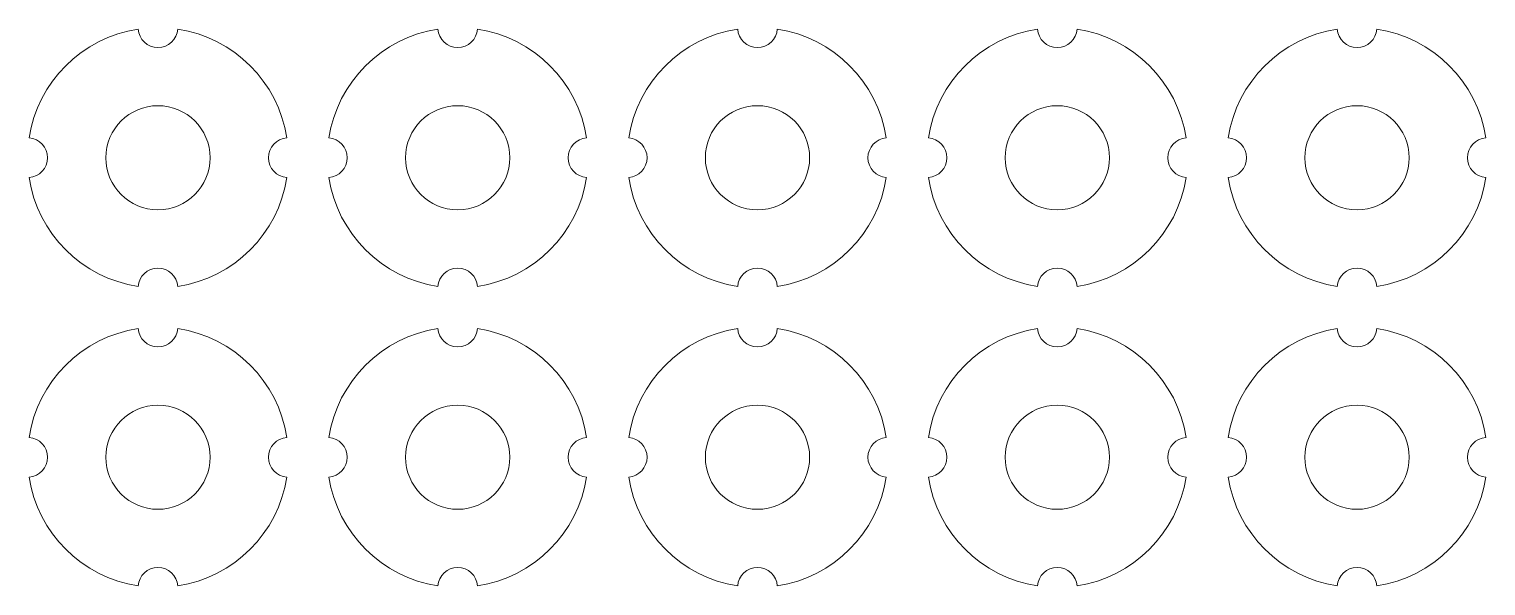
# Model space of a CAD drawing. Header units: centimetres. Extents: x -121 to 177, y -44 to 114.
# Drawn here: x 147.91 to 159.09, y -8.94 to -4.66 of the extents above; entities that cross this region are included whole.
import ezdxf

# ---------------------------------------------------------------- set-up
doc = ezdxf.new("R2010")
doc.units = ezdxf.units.CM
doc.header["$MEASUREMENT"] = 0
doc.layers.add('Layer 1', color=7, linetype='Continuous')

msp = doc.modelspace()

# ---------------------------------------------------------------- linework, layer by layer
at = {"layer": 'Layer 1', "lineweight": 20}
for centre in [(148.9, -5.65), (151.2, -5.65), (153.5, -5.65), (155.8, -5.65), (158.1, -5.65), (148.9, -7.95), (151.2, -7.95), (153.5, -7.95), (155.8, -7.95), (158.1, -7.95)]:
    msp.add_ellipse(centre, major_axis=(0, 0.4), ratio=1, dxfattribs=at)
for points in [[(149.05207, -4.66149), (149.48253, -4.7272), (149.82273, -5.06747), (149.88844, -5.49793), (149.88844, -5.49793), (149.80963, -5.50384), (149.7475, -5.56968), (149.7475, -5.65), (149.7475, -5.65), (149.7475, -5.73032), (149.80963, -5.79616), (149.88844, -5.80207), (149.88844, -5.80207), (149.82273, -6.23253), (149.48253, -6.5728), (149.05207, -6.63851), (149.05207, -6.63851), (149.04619, -6.55966), (148.98034, -6.4975), (148.9, -6.4975), (148.9, -6.4975), (148.81966, -6.4975), (148.75381, -6.55966), (148.74793, -6.63851), (148.74793, -6.63851), (148.31747, -6.5728), (147.97727, -6.23253), (147.91156, -5.80207), (147.91156, -5.80207), (147.99037, -5.79616), (148.0525, -5.73032), (148.0525, -5.65), (148.0525, -5.65), (148.0525, -5.56968), (147.99037, -5.50384), (147.91156, -5.49793), (147.91156, -5.49793), (147.97727, -5.06747), (148.31747, -4.7272), (148.74793, -4.66149), (148.74793, -4.66149), (148.75381, -4.74034), (148.81966, -4.8025), (148.9, -4.8025), (148.9, -4.8025), (148.98034, -4.8025), (149.04619, -4.74034), (149.05207, -4.66149)], [(151.35207, -4.66149), (151.78253, -4.7272), (152.12273, -5.06747), (152.18844, -5.49793), (152.18844, -5.49793), (152.10963, -5.50384), (152.0475, -5.56968), (152.0475, -5.65), (152.0475, -5.65), (152.0475, -5.73032), (152.10963, -5.79616), (152.18844, -5.80207), (152.18844, -5.80207), (152.12273, -6.23253), (151.78253, -6.5728), (151.35207, -6.63851), (151.35207, -6.63851), (151.34619, -6.55966), (151.28034, -6.4975), (151.2, -6.4975), (151.2, -6.4975), (151.11966, -6.4975), (151.05381, -6.55966), (151.04793, -6.63851), (151.04793, -6.63851), (150.61747, -6.5728), (150.27727, -6.23253), (150.21156, -5.80207), (150.21156, -5.80207), (150.29037, -5.79616), (150.3525, -5.73032), (150.3525, -5.65), (150.3525, -5.65), (150.3525, -5.56968), (150.29037, -5.50384), (150.21156, -5.49793), (150.21156, -5.49793), (150.27727, -5.06747), (150.61747, -4.7272), (151.04793, -4.66149), (151.04793, -4.66149), (151.05381, -4.74034), (151.11966, -4.8025), (151.2, -4.8025), (151.2, -4.8025), (151.28034, -4.8025), (151.34619, -4.74034), (151.35207, -4.66149)], [(153.65207, -4.66149), (154.08253, -4.7272), (154.42273, -5.06747), (154.48844, -5.49793), (154.48844, -5.49793), (154.40963, -5.50384), (154.3475, -5.56968), (154.3475, -5.65), (154.3475, -5.65), (154.3475, -5.73032), (154.40963, -5.79616), (154.48844, -5.80207), (154.48844, -5.80207), (154.42273, -6.23253), (154.08253, -6.5728), (153.65207, -6.63851), (153.65207, -6.63851), (153.64619, -6.55966), (153.58034, -6.4975), (153.5, -6.4975), (153.5, -6.4975), (153.41966, -6.4975), (153.35381, -6.55966), (153.34793, -6.63851), (153.34793, -6.63851), (152.91747, -6.5728), (152.57727, -6.23253), (152.51156, -5.80207), (152.51156, -5.80207), (152.59037, -5.79616), (152.6525, -5.73032), (152.6525, -5.65), (152.6525, -5.65), (152.6525, -5.56968), (152.59037, -5.50384), (152.51156, -5.49793), (152.51156, -5.49793), (152.57727, -5.06747), (152.91747, -4.7272), (153.34793, -4.66149), (153.34793, -4.66149), (153.35381, -4.74034), (153.41966, -4.8025), (153.5, -4.8025), (153.5, -4.8025), (153.58034, -4.8025), (153.64619, -4.74034), (153.65207, -4.66149)], [(155.95207, -4.66149), (156.38253, -4.7272), (156.72273, -5.06747), (156.78844, -5.49793), (156.78844, -5.49793), (156.70963, -5.50384), (156.6475, -5.56968), (156.6475, -5.65), (156.6475, -5.65), (156.6475, -5.73032), (156.70963, -5.79616), (156.78844, -5.80207), (156.78844, -5.80207), (156.72273, -6.23253), (156.38253, -6.5728), (155.95207, -6.63851), (155.95207, -6.63851), (155.94619, -6.55966), (155.88034, -6.4975), (155.8, -6.4975), (155.8, -6.4975), (155.71966, -6.4975), (155.65381, -6.55966), (155.64793, -6.63851), (155.64793, -6.63851), (155.21747, -6.5728), (154.87727, -6.23253), (154.81156, -5.80207), (154.81156, -5.80207), (154.89037, -5.79616), (154.9525, -5.73032), (154.9525, -5.65), (154.9525, -5.65), (154.9525, -5.56968), (154.89037, -5.50384), (154.81156, -5.49793), (154.81156, -5.49793), (154.87727, -5.06747), (155.21747, -4.7272), (155.64793, -4.66149), (155.64793, -4.66149), (155.65381, -4.74034), (155.71966, -4.8025), (155.8, -4.8025), (155.8, -4.8025), (155.88034, -4.8025), (155.94619, -4.74034), (155.95207, -4.66149)], [(158.25207, -4.66149), (158.68253, -4.7272), (159.02273, -5.06747), (159.08844, -5.49793), (159.08844, -5.49793), (159.00963, -5.50384), (158.9475, -5.56968), (158.9475, -5.65), (158.9475, -5.65), (158.9475, -5.73032), (159.00963, -5.79616), (159.08844, -5.80207), (159.08844, -5.80207), (159.02273, -6.23253), (158.68253, -6.5728), (158.25207, -6.63851), (158.25207, -6.63851), (158.24619, -6.55966), (158.18034, -6.4975), (158.1, -6.4975), (158.1, -6.4975), (158.01966, -6.4975), (157.95381, -6.55966), (157.94793, -6.63851), (157.94793, -6.63851), (157.51747, -6.5728), (157.17727, -6.23253), (157.11156, -5.80207), (157.11156, -5.80207), (157.19037, -5.79616), (157.2525, -5.73032), (157.2525, -5.65), (157.2525, -5.65), (157.2525, -5.56968), (157.19037, -5.50384), (157.11156, -5.49793), (157.11156, -5.49793), (157.17727, -5.06747), (157.51747, -4.7272), (157.94793, -4.66149), (157.94793, -4.66149), (157.95381, -4.74034), (158.01966, -4.8025), (158.1, -4.8025), (158.1, -4.8025), (158.18034, -4.8025), (158.24619, -4.74034), (158.25207, -4.66149)], [(149.05207, -6.96149), (149.48253, -7.0272), (149.82273, -7.36747), (149.88844, -7.79793), (149.88844, -7.79793), (149.80963, -7.80384), (149.7475, -7.86968), (149.7475, -7.95), (149.7475, -7.95), (149.7475, -8.03032), (149.80963, -8.09616), (149.88844, -8.10207), (149.88844, -8.10207), (149.82273, -8.53253), (149.48253, -8.8728), (149.05207, -8.93851), (149.05207, -8.93851), (149.04619, -8.85966), (148.98034, -8.7975), (148.9, -8.7975), (148.9, -8.7975), (148.81966, -8.7975), (148.75381, -8.85966), (148.74793, -8.93851), (148.74793, -8.93851), (148.31747, -8.8728), (147.97727, -8.53253), (147.91156, -8.10207), (147.91156, -8.10207), (147.99037, -8.09616), (148.0525, -8.03032), (148.0525, -7.95), (148.0525, -7.95), (148.0525, -7.86968), (147.99037, -7.80384), (147.91156, -7.79793), (147.91156, -7.79793), (147.97727, -7.36747), (148.31747, -7.0272), (148.74793, -6.96149), (148.74793, -6.96149), (148.75381, -7.04034), (148.81966, -7.1025), (148.9, -7.1025), (148.9, -7.1025), (148.98034, -7.1025), (149.04619, -7.04034), (149.05207, -6.96149)], [(151.35207, -6.96149), (151.78253, -7.0272), (152.12273, -7.36747), (152.18844, -7.79793), (152.18844, -7.79793), (152.10963, -7.80384), (152.0475, -7.86968), (152.0475, -7.95), (152.0475, -7.95), (152.0475, -8.03032), (152.10963, -8.09616), (152.18844, -8.10207), (152.18844, -8.10207), (152.12273, -8.53253), (151.78253, -8.8728), (151.35207, -8.93851), (151.35207, -8.93851), (151.34619, -8.85966), (151.28034, -8.7975), (151.2, -8.7975), (151.2, -8.7975), (151.11966, -8.7975), (151.05381, -8.85966), (151.04793, -8.93851), (151.04793, -8.93851), (150.61747, -8.8728), (150.27727, -8.53253), (150.21156, -8.10207), (150.21156, -8.10207), (150.29037, -8.09616), (150.3525, -8.03032), (150.3525, -7.95), (150.3525, -7.95), (150.3525, -7.86968), (150.29037, -7.80384), (150.21156, -7.79793), (150.21156, -7.79793), (150.27727, -7.36747), (150.61747, -7.0272), (151.04793, -6.96149), (151.04793, -6.96149), (151.05381, -7.04034), (151.11966, -7.1025), (151.2, -7.1025), (151.2, -7.1025), (151.28034, -7.1025), (151.34619, -7.04034), (151.35207, -6.96149)], [(153.65207, -6.96149), (154.08253, -7.0272), (154.42273, -7.36747), (154.48844, -7.79793), (154.48844, -7.79793), (154.40963, -7.80384), (154.3475, -7.86968), (154.3475, -7.95), (154.3475, -7.95), (154.3475, -8.03032), (154.40963, -8.09616), (154.48844, -8.10207), (154.48844, -8.10207), (154.42273, -8.53253), (154.08253, -8.8728), (153.65207, -8.93851), (153.65207, -8.93851), (153.64619, -8.85966), (153.58034, -8.7975), (153.5, -8.7975), (153.5, -8.7975), (153.41966, -8.7975), (153.35381, -8.85966), (153.34793, -8.93851), (153.34793, -8.93851), (152.91747, -8.8728), (152.57727, -8.53253), (152.51156, -8.10207), (152.51156, -8.10207), (152.59037, -8.09616), (152.6525, -8.03032), (152.6525, -7.95), (152.6525, -7.95), (152.6525, -7.86968), (152.59037, -7.80384), (152.51156, -7.79793), (152.51156, -7.79793), (152.57727, -7.36747), (152.91747, -7.0272), (153.34793, -6.96149), (153.34793, -6.96149), (153.35381, -7.04034), (153.41966, -7.1025), (153.5, -7.1025), (153.5, -7.1025), (153.58034, -7.1025), (153.64619, -7.04034), (153.65207, -6.96149)], [(155.95207, -6.96149), (156.38253, -7.0272), (156.72273, -7.36747), (156.78844, -7.79793), (156.78844, -7.79793), (156.70963, -7.80384), (156.6475, -7.86968), (156.6475, -7.95), (156.6475, -7.95), (156.6475, -8.03032), (156.70963, -8.09616), (156.78844, -8.10207), (156.78844, -8.10207), (156.72273, -8.53253), (156.38253, -8.8728), (155.95207, -8.93851), (155.95207, -8.93851), (155.94619, -8.85966), (155.88034, -8.7975), (155.8, -8.7975), (155.8, -8.7975), (155.71966, -8.7975), (155.65381, -8.85966), (155.64793, -8.93851), (155.64793, -8.93851), (155.21747, -8.8728), (154.87727, -8.53253), (154.81156, -8.10207), (154.81156, -8.10207), (154.89037, -8.09616), (154.9525, -8.03032), (154.9525, -7.95), (154.9525, -7.95), (154.9525, -7.86968), (154.89037, -7.80384), (154.81156, -7.79793), (154.81156, -7.79793), (154.87727, -7.36747), (155.21747, -7.0272), (155.64793, -6.96149), (155.64793, -6.96149), (155.65381, -7.04034), (155.71966, -7.1025), (155.8, -7.1025), (155.8, -7.1025), (155.88034, -7.1025), (155.94619, -7.04034), (155.95207, -6.96149)], [(158.25207, -6.96149), (158.68253, -7.0272), (159.02273, -7.36747), (159.08844, -7.79793), (159.08844, -7.79793), (159.00963, -7.80384), (158.9475, -7.86968), (158.9475, -7.95), (158.9475, -7.95), (158.9475, -8.03032), (159.00963, -8.09616), (159.08844, -8.10207), (159.08844, -8.10207), (159.02273, -8.53253), (158.68253, -8.8728), (158.25207, -8.93851), (158.25207, -8.93851), (158.24619, -8.85966), (158.18034, -8.7975), (158.1, -8.7975), (158.1, -8.7975), (158.01966, -8.7975), (157.95381, -8.85966), (157.94793, -8.93851), (157.94793, -8.93851), (157.51747, -8.8728), (157.17727, -8.53253), (157.11156, -8.10207), (157.11156, -8.10207), (157.19037, -8.09616), (157.2525, -8.03032), (157.2525, -7.95), (157.2525, -7.95), (157.2525, -7.86968), (157.19037, -7.80384), (157.11156, -7.79793), (157.11156, -7.79793), (157.17727, -7.36747), (157.51747, -7.0272), (157.94793, -6.96149), (157.94793, -6.96149), (157.95381, -7.04034), (158.01966, -7.1025), (158.1, -7.1025), (158.1, -7.1025), (158.18034, -7.1025), (158.24619, -7.04034), (158.25207, -6.96149)]]:
    msp.add_open_spline(points, degree=3, knots=[0, 0, 0, 0, 0.08333333, 0.08333333, 0.08333333, 0.08333333, 0.16666667, 0.16666667, 0.16666667, 0.16666667, 0.25, 0.25, 0.25, 0.25, 0.33333333, 0.33333333, 0.33333333, 0.33333333, 0.41666667, 0.41666667, 0.41666667, 0.41666667, 0.5, 0.5, 0.5, 0.5, 0.58333333, 0.58333333, 0.58333333, 0.58333333, 0.66666667, 0.66666667, 0.66666667, 0.66666667, 0.75, 0.75, 0.75, 0.75, 0.83333333, 0.83333333, 0.83333333, 0.83333333, 0.91666667, 0.91666667, 0.91666667, 0.91666667, 1, 1, 1, 1], dxfattribs=at)

doc.saveas('drawing.dxf')
